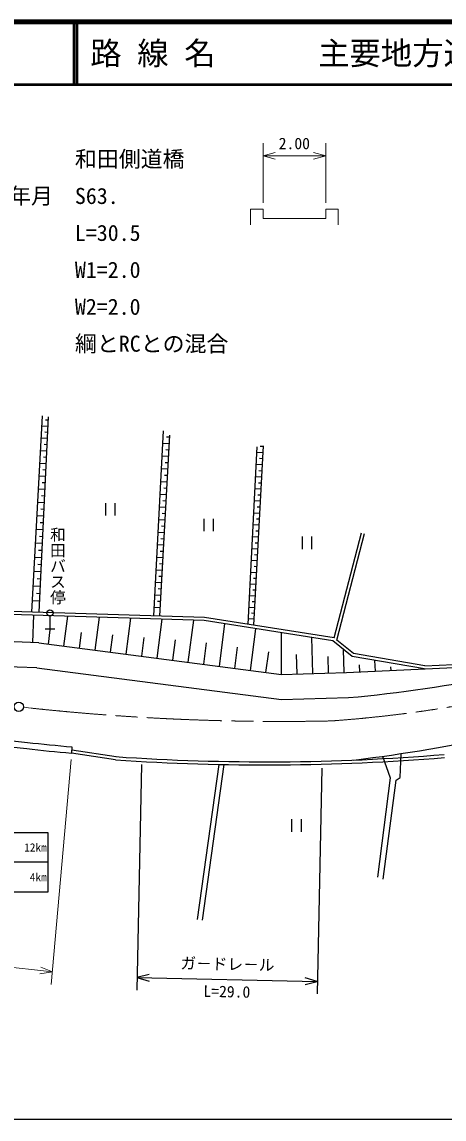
# Model space of a CAD drawing. Units: millimetres, scale not verified, with parts at other scales. Extents: x 40000 to 680000, y 20000 to 380000.
# Drawn here: x 169480 to 236820, y 205000 to 380000 of the extents above; entities that cross this region are included whole.
import ezdxf
from ezdxf.enums import TextEntityAlignment as Align

# ---------------------------------------------------------------- set-up
doc = ezdxf.new("R2010")
doc.units = ezdxf.units.MM
doc.header["$LTSCALE"] = 1000
doc.linetypes.add('CHAIN', pattern=[18.5, 12, -1.5, 3.5, -1.5])
for name, color, linetype, lineweight in [('S-BGD', 7, 'Continuous', 25), ('S-BMK', 2, 'CHAIN', 13), ('S-BMK-SRVR', 3, 'Continuous', 25), ('S-STR-HTXT', 7, 'Continuous', 13), ('S-STR-STRC', 7, 'Continuous', 25), ('S-TTL', 2, 'Continuous', 140), ('S-TTL-BAND', 7, 'Continuous', 25), ('S-TTL-LINE', 7, 'Continuous', 50)]:
    doc.layers.add(name, color=color, linetype=linetype, lineweight=lineweight)
doc.layers.add('S-TTL-TXT', color=7, linetype='Continuous')
doc.styles.add('@ＭＳ ゴシック', font='')
doc.styles.add('ＭＳ ゴシック', font='')
doc.styles.get('@ＭＳ ゴシック').set_extended_font_data('@MS Gothic')
doc.styles.get('ＭＳ ゴシック').set_extended_font_data('MS Gothic')

msp = doc.modelspace()

# ---------------------------------------------------------------- linework, layer by layer
at = {"layer": 'S-BGD'}
for p, q in [((171042, 285879), (172774, 317146)), ((172234, 285842), (173725, 317027)), ((173651, 315495), (172685, 315541)), ((173698, 316461), (173214, 316485)), ((173558, 313540), (172577, 313587)), ((173605, 314521), (173114, 314544)), ((190497, 285271), (192066, 314766)), ((191488, 285240), (193058, 314087)), ((193040, 313750), (192528, 313778)), ((173463, 311555), (172467, 311602)), ((173511, 312551), (173012, 312575)), ((192984, 312727), (191961, 312782)), ((192928, 311704), (192418, 311732)), ((205569, 283919), (206999, 312207)), ((206483, 283775), (207991, 312364)), ((207986, 312273), (207497, 312299)), ((173415, 310551), (172909, 310575)), ((192873, 310683), (191852, 310739)), ((207935, 311294), (206955, 311345)), ((207883, 310317), (207396, 310342)), ((173367, 309539), (172355, 309588)), ((173318, 308520), (172804, 308545)), ((192762, 308645), (191743, 308700)), ((192817, 309664), (192308, 309691)), ((207832, 309342), (206857, 309393)), ((207780, 308369), (207295, 308395)), ((173269, 307493), (172242, 307542)), ((173219, 306458), (172698, 306483)), ((192651, 306612), (191635, 306667)), ((192706, 307628), (192198, 307655)), ((207729, 307398), (206758, 307449)), ((207678, 306430), (207195, 306455)), ((173169, 305416), (172127, 305466)), ((192541, 304583), (191527, 304639)), ((192596, 305597), (192089, 305624)), ((207627, 305463), (206661, 305514)), ((207576, 304499), (207095, 304524)), ((173069, 303307), (172010, 303357)), ((173119, 304365), (172590, 304391)), ((182815, 303252), (182815, 301252)), ((184315, 303252), (184315, 301252)), ((192486, 303571), (191980, 303599)), ((207526, 303537), (206563, 303587)), ((172966, 301166), (171892, 301217)), ((173018, 302240), (172480, 302266)), ((192431, 302560), (191419, 302615)), ((192376, 301550), (191871, 301578)), ((207424, 301618), (206466, 301669)), ((207475, 302576), (206996, 302602)), ((172915, 300083), (172369, 300109)), ((192321, 300542), (191312, 300596)), ((192266, 299534), (191763, 299562)), ((198504, 300748), (198504, 298748)), ((200004, 300748), (200004, 298748)), ((207324, 299708), (206370, 299759)), ((207374, 300662), (206897, 300688)), ((172862, 298992), (171771, 299044)), ((172810, 297892), (172256, 297919)), ((192211, 298528), (191205, 298583)), ((192156, 297523), (191655, 297550)), ((207223, 297807), (206274, 297857)), ((207273, 298757), (206799, 298782)), ((214193, 297910), (214193, 295910)), ((215693, 297910), (215693, 295910)), ((219299, 281749), (223642, 298530)), ((219726, 281405), (224126, 298405)), ((172757, 296785), (171649, 296838)), ((192102, 296519), (191098, 296574)), ((207123, 295914), (206178, 295963)), ((207173, 296859), (206701, 296884)), ((172650, 294544), (171525, 294598)), ((172703, 295669), (172141, 295696)), ((191993, 294516), (190991, 294570)), ((192047, 295517), (191547, 295544)), ((207024, 294028), (206083, 294078)), ((207074, 294970), (206603, 294995)), ((172541, 292269), (171399, 292324)), ((172596, 293411), (172025, 293438)), ((191884, 292517), (190885, 292571)), ((191938, 293516), (191439, 293543)), ((206975, 293089), (206506, 293114)), ((172486, 291119), (171906, 291147)), ((191775, 290523), (190779, 290577)), ((191830, 291519), (191331, 291547)), ((206925, 292152), (205988, 292201)), ((206876, 291216), (206409, 291241)), ((172431, 289960), (171271, 290015)), ((172375, 288792), (171786, 288820)), ((191721, 289528), (191224, 289555)), ((206827, 290283), (205893, 290332)), ((206777, 289351), (206313, 289376)), ((172318, 287615), (171142, 287671)), ((191667, 288534), (190673, 288588)), ((191613, 287541), (191117, 287568)), ((206728, 288422), (205799, 288471)), ((206679, 287495), (206217, 287519)), ((198576, 284519), (166009, 285536)), ((198623, 285017), (166013, 286036)), ((171218, 281006), (171371, 285369)), ((191559, 286550), (190568, 286604)), ((206631, 286570), (205705, 286618)), ((206582, 285646), (206121, 285671)), ((173951, 285214), (173951, 283214)), ((176186, 280447), (176806, 285199)), ((181144, 279800), (181828, 285042)), ((186102, 279154), (186850, 284885)), ((191060, 278507), (191872, 284728)), ((196018, 277861), (196894, 284571)), ((219089, 281276), (198576, 284519)), ((219299, 281749), (198623, 285017)), ((200976, 277214), (201861, 283999)), ((206533, 284725), (205612, 284774)), ((172151, 280973), (140073, 282093)), ((173201, 283214), (174701, 283214)), ((173707, 280770), (174001, 283024)), ((178665, 280124), (178991, 282622)), ((183623, 279477), (183981, 282220)), ((188581, 278830), (188971, 281819)), ((205934, 276567), (206802, 283218)), ((210892, 275921), (210892, 282572)), ((215890, 276064), (215726, 281807)), ((172151, 280973), (210892, 275921)), ((193539, 278184), (193961, 281417)), ((198497, 277537), (198944, 280964)), ((203455, 276891), (203893, 280250)), ((222181, 278787), (219089, 281276)), ((222393, 279258), (219726, 281405)), ((208413, 276244), (208843, 279536)), ((213391, 275992), (213303, 279099)), ((218389, 276135), (218314, 278773)), ((220888, 276207), (220782, 279913)), ((233715, 276803), (222181, 278787)), ((233746, 277305), (222393, 279258)), ((171829, 276982), (139934, 278095)), ((171829, 276982), (210893, 271921)), ((221235, 276217), (240644, 277129)), ((223386, 276318), (223332, 277458)), ((225883, 276435), (225802, 278164)), ((228380, 276553), (228353, 277142)), ((233746, 277305), (240587, 277627)), ((210892, 275921), (221235, 276217)), ((210893, 271921), (221581, 272232)), ((142437, 268238), (170349, 265075)), ((143077, 267160), (170237, 264081)), ((177453, 264365), (177396, 263364)), ((184430, 262307), (177366, 263369)), ((184505, 262802), (177440, 263863)), ((227003, 262863), (228231, 259403)), ((229838, 259457), (229998, 263296)), ((200903, 261563), (197451, 236843)), ((201709, 261547), (198243, 236733)), ((228231, 259403), (226194, 243594)), ((227105, 243273), (229195, 259082)), ((229195, 259082), (229838, 259457)), ((212507, 252828), (212507, 250828)), ((214007, 252828), (214007, 250828))]:
    msp.add_line(p, q, dxfattribs=at)
msp.add_circle((173951, 285714), 500, dxfattribs=at)
for centre, radius, start, end in [((203791, 477046), 205585, 274.9641, 288.66565), ((189280, 534629), 274372, 276.94291, 287.0434), ((208355, 609341), 346357, 263.69979, 264.8813), ((208355, 609341), 347357, 263.69979, 264.88159), ((208355, 609341), 347857, 266.05624, 274.70205), ((208355, 609341), 347357, 266.05955, 274.70041)]:
    msp.add_arc(centre, radius, start, end, dxfattribs=at)
at = {"layer": 'S-BMK'}
msp.add_line((169727, 270681), (170969, 270540), dxfattribs=at)
for centre, radius, start, end in [((203791, 477046), 209085, 274.142, 287.63803), ((210850, 644774), 376353, 263.91705, 271.22456)]:
    msp.add_arc(centre, radius, start, end, dxfattribs=at)
at = {"layer": 'S-BMK-SRVR'}
msp.add_circle((168982, 270765), 750, dxfattribs=at)
at = {"layer": 'S-STR-HTXT'}
for p, q in [((207936, 351149), (207936, 360649)), ((217936, 351149), (217936, 360649)), ((209868, 359167), (207936, 358649)), ((217936, 358649), (216004, 359167)), ((207936, 358649), (217936, 358649)), ((207936, 358649), (209868, 358132)), ((216004, 358132), (217936, 358649)), ((205936, 350149), (207936, 350149)), ((205936, 350149), (205936, 347649)), ((207936, 348649), (207936, 350149)), ((217936, 348649), (217936, 350149)), ((217936, 350149), (219936, 350149)), ((219936, 350149), (219936, 347649)), ((207936, 348649), (217936, 348649)), ((177309, 262368), (174162, 226486)), ((139220, 232373), (174337, 228479)), ((172359, 228177), (174337, 228479)), ((174337, 228479), (172473, 229206))]:
    msp.add_line(p, q, dxfattribs=at)
at = {"layer": 'S-STR-STRC'}
for p, q in [((188535, 261548), (187790, 225556)), ((217295, 260954), (216551, 224961)), ((158631, 250704), (173631, 250704)), ((173631, 250704), (173631, 241204)), ((173631, 245954), (158631, 245954)), ((173631, 241204), (158631, 241204)), ((189774, 228033), (187832, 227556)), ((187832, 227556), (216592, 226961)), ((187832, 227556), (189752, 226998)), ((216592, 226961), (214672, 227518)), ((214650, 226483), (216592, 226961))]:
    msp.add_line(p, q, dxfattribs=at)
at = {"layer": 'S-TTL'}
msp.add_line((680000, 380000), (40000, 380000), dxfattribs=at)
at = {"layer": 'S-TTL-BAND'}
msp.add_line((40000, 205000), (579000, 205000), dxfattribs=at)
at = {"layer": 'S-TTL-LINE'}
for p, q in [((177750, 380000), (177750, 370000)), ((178250, 380000), (178250, 370000)), ((40000, 370000), (680000, 370000))]:
    msp.add_line(p, q, dxfattribs=at)

# ---------------------------------------------------------------- texts
at = {"layer": 'S-BGD', "style": '@ＭＳ ゴシック'}
msp.add_text('和田バス停', height=1833, rotation=270, dxfattribs=at).set_placement((175186, 286978), align=Align.MIDDLE_RIGHT)
at = {"layer": 'S-STR-HTXT', "style": 'ＭＳ ゴシック'}
msp.add_text('2.00', height=1833, dxfattribs=at).set_placement((212936, 359149), align=Align.BOTTOM_CENTER)
for s, p in [('橋名\u3000\u3000\u3000和田側道橋', (160427, 356082)), ('架設年月\u3000S63.', (160427, 350191)), ('橋長\u3000\u3000\u3000L=30.5', (160427, 344299)), ('全幅\u3000\u3000\u3000W1=2.0', (160427, 338408)), ('車道\u3000\u3000\u3000W2=2.0', (160427, 332517)), ('橋種\u3000\u3000\u3000綱とRCとの混合', (160427, 326626))]:
    msp.add_text(s, height=2566, dxfattribs=at).set_placement(p, align=Align.BOTTOM_LEFT)
at = {"layer": 'S-STR-STRC', "style": 'ＭＳ ゴシック'}
for s, p in [('12km', (173431, 248329)), (' 4km', (173431, 243579))]:
    msp.add_text(s, height=1320, dxfattribs=at).set_placement(p, align=Align.MIDDLE_RIGHT)
msp.add_text('ガ－ドレ－ル', height=1833, rotation=358.815, dxfattribs=at).set_placement((202233, 228258), align=Align.BOTTOM_CENTER)
at = {"layer": 'S-STR-STRC', "style": '@ＭＳ ゴシック'}
msp.add_text('L=29.0', height=1833, rotation=358.815, dxfattribs=at).set_placement((202191, 226258), align=Align.TOP_CENTER)
at = {"layer": 'S-TTL-TXT', "style": 'ＭＳ ゴシック'}
for s, p in [('路 線 名', (180380, 375000)), ('主要地方道小郡三隅線', (216734, 375000))]:
    msp.add_text(s, height=3666, dxfattribs=at).set_placement(p, align=Align.MIDDLE_LEFT)

doc.saveas('drawing.dxf')
